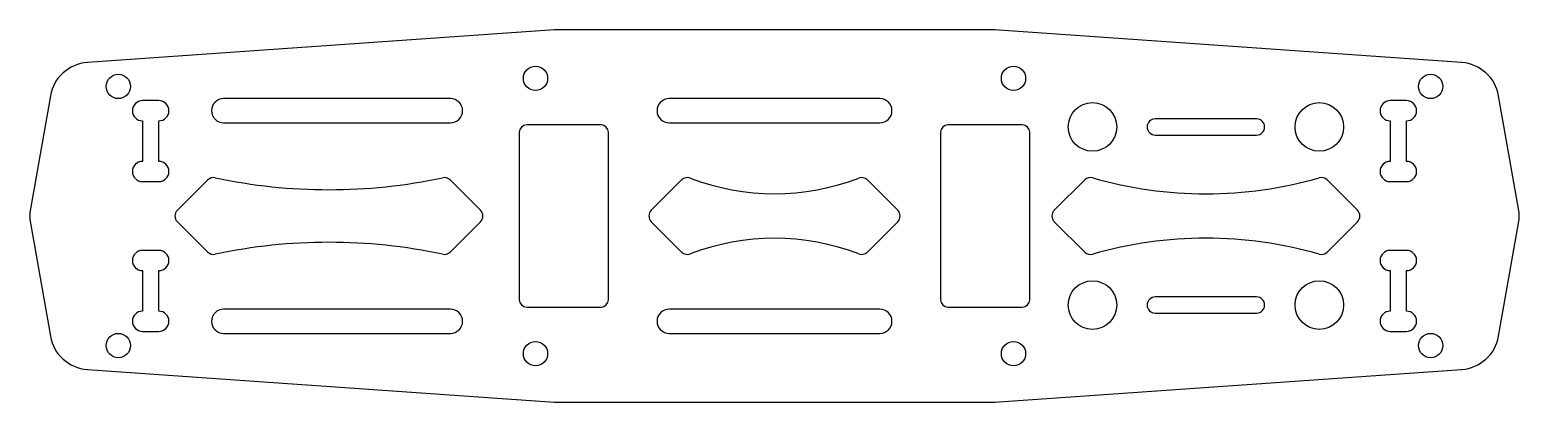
# Model space of a CAD drawing. Header units: millimetres. Extents: x -92 to 92, y -23 to 23.
import ezdxf

# ---------------------------------------------------------------- set-up
doc = ezdxf.new("R2010")
doc.units = ezdxf.units.MM

msp = doc.modelspace()

# ---------------------------------------------------------------- linework, layer by layer
at = {"color": 7, "linetype": 'Continuous', "lineweight": 25}
for p, q in [((-27.17, 22.99), (-84.81, 18.96)), ((26.83, 23), (-26.83, 23)), ((84.81, 18.96), (27.17, 22.99)), ((-89.38, 14.84), (-91.85, 0.87)), ((91.85, 0.87), (89.38, 14.84)), ((-76, 14.25), (-78, 14.25)), ((-40, 14.5), (-68, 14.5)), ((13, 14.5), (-13, 14.5)), ((78, 14.25), (76, 14.25)), ((-78, 11.75), (-78, 6.75)), ((-76, 6.75), (-76, 11.75)), ((-68, 11.5), (-40, 11.5)), ((-21.41, 11.25), (-30.59, 11.25)), ((-13, 11.5), (13, 11.5)), ((30.59, 11.25), (21.41, 11.25)), ((59.5, 12), (47, 12)), ((76, 11.75), (76, 6.75)), ((78, 6.75), (78, 11.75)), ((-31.5, 10.34), (-31.5, -10.34)), ((-20.5, -10.34), (-20.5, 10.34)), ((20.5, 10.34), (20.5, -10.34)), ((31.5, -10.34), (31.5, 10.34)), ((47, 10), (59.5, 10)), ((-78, 4.25), (-76, 4.25)), ((-69.96, 4.46), (-73.71, 0.71)), ((-36.29, 0.71), (-40.04, 4.46)), ((-11.46, 4.46), (-15.21, 0.71)), ((15.21, 0.71), (11.46, 4.46)), ((38.29, 4.46), (34.54, 0.71)), ((71.96, 0.71), (68.21, 4.46)), ((76, 4.25), (78, 4.25)), ((-91.85, -0.87), (-89.38, -14.84)), ((-73.71, -0.71), (-69.96, -4.46)), ((-40.04, -4.46), (-36.29, -0.71)), ((-15.21, -0.71), (-11.46, -4.46)), ((11.46, -4.46), (15.21, -0.71)), ((34.54, -0.71), (38.29, -4.46)), ((68.21, -4.46), (71.96, -0.71)), ((89.38, -14.84), (91.85, -0.87)), ((-76, -4.25), (-78, -4.25)), ((78, -4.25), (76, -4.25)), ((-78, -6.75), (-78, -11.75)), ((-76, -11.75), (-76, -6.75)), ((76, -6.75), (76, -11.75)), ((78, -11.75), (78, -6.75)), ((59.5, -10), (47, -10)), ((-40, -11.5), (-68, -11.5)), ((-30.59, -11.25), (-21.41, -11.25)), ((13, -11.5), (-13, -11.5)), ((21.41, -11.25), (30.59, -11.25)), ((47, -12), (59.5, -12)), ((-78, -14.25), (-76, -14.25)), ((-68, -14.5), (-40, -14.5)), ((-13, -14.5), (13, -14.5)), ((76, -14.25), (78, -14.25)), ((-84.81, -18.96), (-27.17, -22.99)), ((27.17, -22.99), (84.81, -18.96)), ((-26.83, -23), (26.83, -23))]:
    msp.add_line(p, q, dxfattribs=at)
for centre, radius in [((-29.5, 17), 1.5), ((29.5, 17), 1.5), ((-81, 16), 1.5), ((81, 16), 1.5), ((39.25, 11), 3), ((67.25, 11), 3), ((39.25, -11), 3), ((67.25, -11), 3), ((-81, -16), 1.5), ((81, -16), 1.5), ((-29.5, -17), 1.5), ((29.5, -17), 1.5)]:
    msp.add_circle(centre, radius, dxfattribs=at)
for centre, radius, start, end in [((-26.83, 18), 5, 90, 94), ((26.83, 18), 5, 86, 90), ((-84.46, 13.97), 5, 94, 170), ((84.46, 13.97), 5, 10, 86), ((-78, 13), 1.25, 90, 270), ((-76, 13), 1.25, 270, 90), ((-68, 13), 1.5, 90, 270), ((-40, 13), 1.5, 270, 90), ((-13, 13), 1.5, 90, 270), ((13, 13), 1.5, 270, 90), ((76, 13), 1.25, 90, 270), ((78, 13), 1.25, 270, 90), ((-30.59, 10.34), 0.914, 90, 180), ((-21.41, 10.34), 0.914, 0, 90), ((21.41, 10.34), 0.914, 90, 180), ((30.59, 10.34), 0.914, 0, 90), ((47, 11), 1, 90, 270), ((59.5, 11), 1, 270, 90), ((-78, 5.5), 1.25, 90, 270), ((-76, 5.5), 1.25, 270, 90), ((76, 5.5), 1.25, 90, 270), ((78, 5.5), 1.25, 270, 90), ((-69.25, 3.75), 1, 77.982, 135), ((-55, 70.69), 67.44, 257.982, 282.018), ((-40.75, 3.75), 1, 45, 102.018), ((-10.75, 3.75), 1, 68.9216, 135), ((0, 31.64), 28.89, 248.9216, 291.0784), ((10.75, 3.75), 1, 45, 111.0784), ((39, 3.75), 1, 74.0213, 135), ((53.25, 53.52), 50.77, 254.0213, 285.9787), ((67.5, 3.75), 1, 45, 105.9787), ((-86.92, 0), 5, 170, 190), ((-73, 0), 1, 135, 225), ((-37, 0), 1, 315, 45), ((-14.5, 0), 1, 135, 225), ((14.5, 0), 1, 315, 45), ((35.25, 0), 1, 135, 225), ((71.25, 0), 1, 315, 45), ((86.92, 0), 5, 350, 10), ((-55, -70.69), 67.44, 77.982, 102.018), ((0, -31.64), 28.89, 68.9216, 111.0784), ((53.25, -53.52), 50.77, 74.0213, 105.9787), ((-78, -5.5), 1.25, 90, 270), ((-76, -5.5), 1.25, 270, 90), ((-69.25, -3.75), 1, 225, 282.018), ((-40.75, -3.75), 1, 257.982, 315), ((-10.75, -3.75), 1, 225, 291.0784), ((10.75, -3.75), 1, 248.9216, 315), ((39, -3.75), 1, 225, 285.9787), ((67.5, -3.75), 1, 254.0213, 315), ((76, -5.5), 1.25, 90, 270), ((78, -5.5), 1.25, 270, 90), ((-30.59, -10.34), 0.914, 180, 270), ((-21.41, -10.34), 0.914, 270, 0), ((21.41, -10.34), 0.914, 180, 270), ((30.59, -10.34), 0.914, 270, 0), ((47, -11), 1, 90, 270), ((59.5, -11), 1, 270, 90), ((-78, -13), 1.25, 90, 270), ((-76, -13), 1.25, 270, 90), ((-68, -13), 1.5, 90, 270), ((-40, -13), 1.5, 270, 90), ((-13, -13), 1.5, 90, 270), ((13, -13), 1.5, 270, 90), ((76, -13), 1.25, 90, 270), ((78, -13), 1.25, 270, 90), ((-84.46, -13.97), 5, 190, 266), ((84.46, -13.97), 5, 274, 350), ((-26.83, -18), 5, 266, 270), ((26.83, -18), 5, 270, 274)]:
    msp.add_arc(centre, radius, start, end, dxfattribs=at)

doc.saveas('drawing.dxf')
